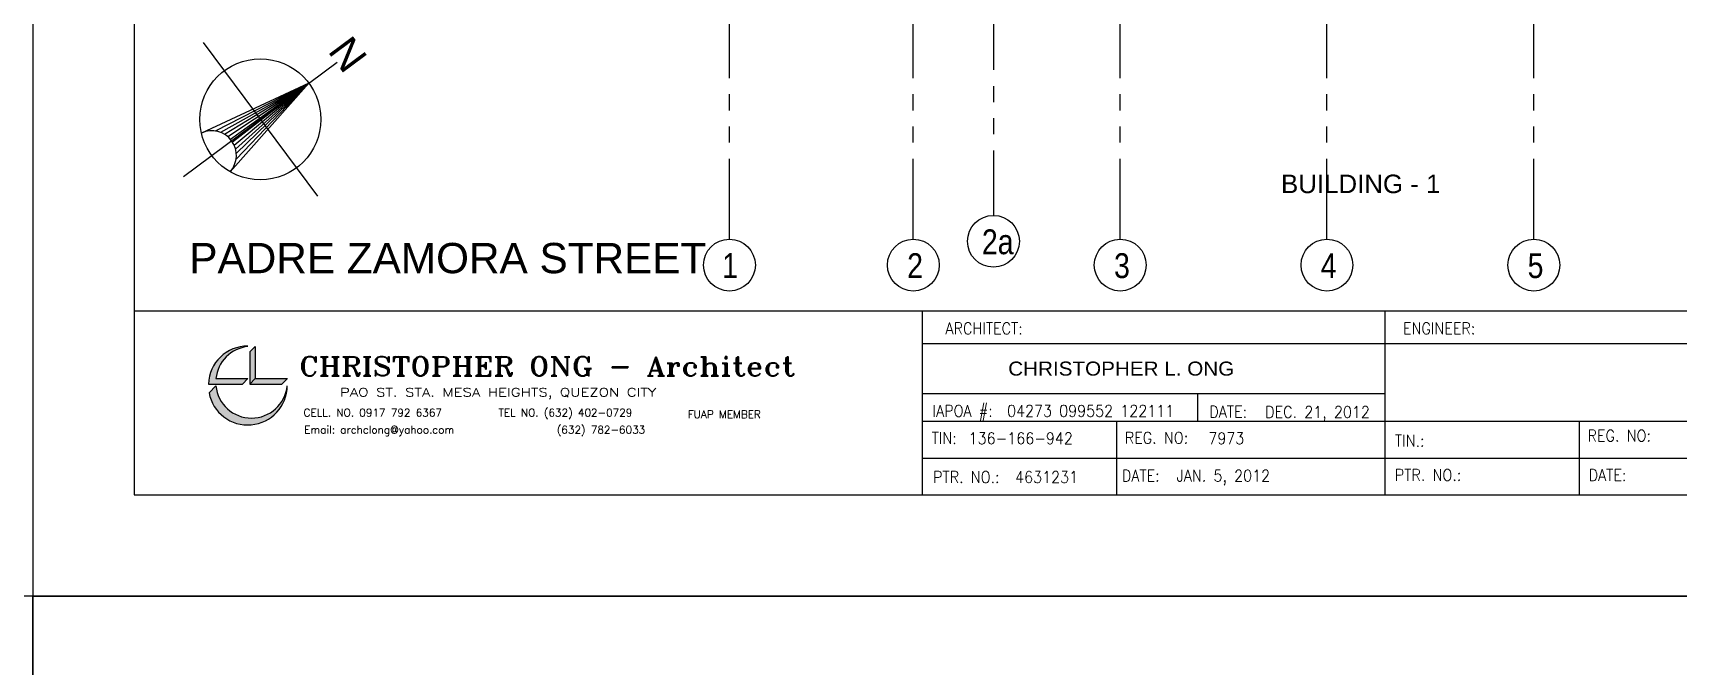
# Model space of a CAD drawing. Header units: millimetres. Extents: x 2148 to 2681, y 758 to 986.
# Drawn here: x 2275.05 to 2310.84, y 908.51 to 922.28 of the extents above; entities that cross this region are included whole.
import ezdxf
from ezdxf.enums import TextEntityAlignment as Align

# ---------------------------------------------------------------- set-up
doc = ezdxf.new("R2010")
doc.units = ezdxf.units.MM
doc.linetypes.add('PHANTOMX2', pattern=[5, 2.5, -0.5, 0.5, -0.5, 0.5, -0.5])
for name, color, linetype in [('1', 2, 'Continuous'), ('3', 3, 'Continuous'), ('DIM', 20, 'Continuous'), ('grid', 241, 'PHANTOMX2'), ('p-boarder', 2, 'Continuous'), ('TEXT', 6, 'Continuous'), ('TITLE', 3, 'Continuous'), ('TXT1', 2, 'Continuous'), ('wall', 4, 'Continuous')]:
    doc.layers.add(name, color=color, linetype=linetype)
doc.styles.add('ARIAL', font='arial.ttf')
doc.styles.add('ARIALNW', font='ARIALN.TTF')
doc.styles.add('MMTX$0$ESMX$0$X-OPTA1D', font='x-opta1d')
doc.styles.add('ROMANT', font='romant__.ttf')
doc.styles.add('SMOOTHER', font='simplex_.ttf')
doc.styles.add('SWISS', font='swissl.ttf')

# ---------------------------------------------------------------- blocks, each defined once
blk = doc.blocks.new('A$C1DB67A09')
at = {"layer": 'TXT1'}
h = blk.add_hatch(color=256, dxfattribs=at)
h.paths.add_polyline_path([(11.97, -78.055), (11.97, -78.044, 0.40452), (11.109, -78.87), (11.852, -78.87), (11.97, -78.753), (11.272, -78.753, -0.356433)])
h.paths.add_polyline_path([(12.126, -78.055, 0.001156), (12.123, -78.055), (12.009, -78.169), (12.009, -78.87), (12.126, -78.753)])
h.paths.add_polyline_path([(12.824, -78.756, 0.001156), (12.824, -78.753), (12.126, -78.753), (12.009, -78.87), (12.71, -78.87)])
h.paths.add_polyline_path([(11.272, -78.909), (11.123, -79.059, 0.908127), (12.824, -78.909), (12.824, -78.909, -0.904132)])
at = {"layer": 'Defpoints', "ltscale": 0.5, "elevation": 0}
blk.add_lwpolyline([(7.292, -83.48), (108.892, -83.48), (108.892, -7.28), (7.292, -7.28)], close=True, dxfattribs=at)
at = {"layer": 'p-boarder', "ltscale": 0.5}
for p, q in [((26.637, -77.28, 0), (26.637, -81.28, 0)), ((36.701, -77.28, 0), (36.701, -81.28, 0)), ((36.701, -77.28, 0), (36.701, -81.28, 0)), ((26.637, -77.992, 0), (46.838, -77.992, 0)), ((26.637, -79.073, 0), (36.701, -79.073, 0)), ((26.637, -79.68, 0), (74.014, -79.68, 0)), ((40.93, -79.68, 0), (40.93, -81.28, 0)), ((26.637, -80.48, 0), (46.838, -80.48, 0))]:
    blk.add_line(p, q, dxfattribs=at)
at = {"layer": 'TXT1'}
for p, q in [((12.123, -78.055, 0), (12.009, -78.169, 0)), ((12.009, -78.169, 0), (12.009, -78.87, 0)), ((12.126, -78.052, 0), (12.126, -78.753, 0)), ((11.109, -78.87, 0), (11.852, -78.87, 0)), ((11.272, -78.909, 0), (11.123, -79.059, 0)), ((11.268, -78.753, 0), (11.97, -78.753, 0)), ((11.97, -78.753, 0), (11.852, -78.87, 0)), ((12.126, -78.753, 0), (12.009, -78.87, 0)), ((12.009, -78.87, 0), (12.71, -78.87, 0)), ((12.126, -78.753, 0), (12.827, -78.753, 0)), ((12.824, -78.756, 0), (12.71, -78.87, 0))]:
    blk.add_line(p, q, dxfattribs=at)
for centre, radius, start, end in [((11.966, -78.902, 0), 0.858, 89.7845, 177.8817), ((12.048, -78.831, 0), 0.78, 95.7645, 174.2355), ((11.966, -78.902, 0), 0.858, 190.5293, 359.503), ((12.048, -78.831, 0), 0.78, 185.7645, 354.2355)]:
    blk.add_arc(centre, radius, start, end, dxfattribs=at)
at = {"layer": 'wall', "color": 16, "linetype": 'ByBlock', "ltscale": 1.5}
blk.add_line((9.492, -77.28, 0), (106.692, -77.28, 0), dxfattribs=at)
at = {"layer": 'wall', "ltscale": 0.5}
for p, q in [((32.625, -79.073, 0), (32.625, -79.68, 0)), ((30.863, -79.68, 0), (30.863, -81.28, 0))]:
    blk.add_line(p, q, dxfattribs=at)
at = {"layer": 'wall', "color": 16, "linetype": 'ByBlock', "ltscale": 1.5, "elevation": 0}
blk.add_lwpolyline([(9.492, -81.28), (106.692, -81.28), (106.692, -9.48), (9.492, -9.48)], close=True, dxfattribs=at)
at = {"color": 4, "style": 'ROMANT', "width": 1.003484}
blk.add_text('CHRISTOPHER ONG - Architect', height=0.41514, dxfattribs=at).set_placement((13.081, -78.691, 0), (23.873, -78.691, 0), align=Align.FIT)
at = {"color": 4, "style": 'MMTX$0$ESMX$0$X-OPTA1D', "width": 1.1}
blk.add_text('CHRISTOPHER L. ONG', height=0.30538, dxfattribs=at).set_placement((30.966, -78.687, 0), align=Align.CENTER)
at = {"color": 3, "style": 'ROMANT'}
for s, height, width, p in [(' PAO ST. STA. MESA HEIGHTS, QUEZON CITY', 0.18266, 1.3, (13.809, -79.141, 0)), ('CELL. NO. 0917 792 6367   ', 0.16606, 1.001604, (13.181, -79.576, 0)), ('TEL NO. (632) 402-0729', 0.16606, 1.001604, (17.422, -79.576, 0)), ('FUAP MEMBER', 0.16606, 1.001604, (21.537, -79.61, 0)), ('Email: archclong@yahoo.com', 0.16606, 1.001604, (13.193, -79.948, 0)), ('(632) 782-6033', 0.16606, 1.001604, (18.687, -79.948, 0))]:
    blk.add_text(s, height=height, dxfattribs=dict(at, width=width)).set_placement(p)
at = {"layer": 'TITLE', "style": 'SMOOTHER', "width": 0.9}
for s, p in [('ARCHITECT:', (27.983, -77.661, 0)), ('ENGINEER:', (37.882, -77.661, 0))]:
    blk.add_text(s, height=0.2534, dxfattribs=at).set_placement(p, align=Align.MIDDLE)
for s, height, p in [('IAPOA #:', 0.2534, (26.861, -79.581, 0)), ('04273 099552 122111', 0.25344, (28.482, -79.581, 0)), ('DATE:', 0.2534, (32.882, -79.601, 0)), ('DEC. 21, 2012', 0.25344, (34.097, -79.604, 0)), ('TIN:', 0.2534, (26.841, -80.173, 0)), ('136-166-942', 0.25344, (27.646, -80.177, 0)), ('REG. NO:', 0.2534, (31.043, -80.167, 0)), ('7973', 0.2534, (32.861, -80.177, 0)), ('TIN.:  ', 0.2534, (36.919, -80.231, 0)), ('REG. NO:', 0.2534, (41.11, -80.121, 0)), ('PTR. NO.:', 0.2534, (26.873, -81.021, 0)), ('4631231', 0.2534, (28.658, -81.021, 0)), ('DATE:', 0.2534, (30.98, -80.99, 0)), ('JAN. 5, 2012', 0.25344, (32.17, -80.991, 0)), ('PTR. NO.: ', 0.2534, (36.917, -80.975, 0)), ('DATE:', 0.2534, (41.134, -80.978, 0))]:
    blk.add_text(s, height=height, dxfattribs=at).set_placement(p)

msp = doc.modelspace()

# ---------------------------------------------------------------- linework, layer by layer
at = {"color": 2, "linetype": 'Continuous'}
for q in [(2278.7154811, 920.1057578), (2279.3409049, 919.2636966)]:
    msp.add_line((2281.0536983, 921.1891302), q, dxfattribs=at)
at = {"color": 8, "linetype": 'Continuous'}
for q in [(2279.014413, 920.1502939), (2279.133959, 920.1193069), (2279.22085, 920.0762804), (2279.2897552, 920.0260302), (2279.3462513, 919.9696518), (2279.3928674, 919.9068886), (2279.4305163, 919.8365116), (2279.4587126, 919.7560258), (2279.4699184, 919.5370083), (2279.4747963, 919.6604087)]:
    msp.add_line((2281.0536983, 921.1891302), q, dxfattribs=at)
at = {"color": 7, "linetype": 'Continuous'}
msp.add_circle((2279.997187, 920.4044278), 1.3160448, dxfattribs=at)
for centre in [(2295.9444791, 917.7537044), (2290.2018229, 917.2352149, 0), (2294.201509, 917.2352149, 0), (2298.7018229, 917.2352149, 0), (2303.1989709, 917.2352149, 0), (2307.6989709, 917.2352149, 0)]:
    msp.add_circle(centre, 0.5634965)
at = {"color": 2, "linetype": 'Continuous'}
msp.add_arc((2278.9406757, 919.6197255), 0.5356678, 318.3449084, 114.85982839, dxfattribs=at)
at = {"layer": '1'}
for p, q in [((2278.7549363, 922.0769753), (2281.2394378, 918.7318803)), ((2278.3246395, 919.162177), (2281.6697346, 921.6466786))]:
    msp.add_line(p, q, dxfattribs=at)
at = {"layer": 'Defpoints', "ltscale": 0.5, "elevation": 0}
for points in [[(2275.0500187, 910.0388045), (2376.6500187, 910.0388045), (2376.6500187, 986.2388045), (2275.0500187, 986.2388045)], [(2173.4500187, 833.8388045), (2275.0500187, 833.8388045), (2275.0500187, 910.0388045), (2173.4500187, 910.0388045)]]:
    msp.add_lwpolyline(points, close=True, dxfattribs=at)
at = {"layer": 'grid', "ltscale": 0.7}
for p, q in [((2295.9444791, 926.729311), (2295.9444791, 918.317201)), ((2290.2018229, 917.7987114, 0), (2290.2018229, 922.9776771, 0)), ((2294.201509, 917.7987114, 0), (2294.201509, 922.9776771, 0)), ((2298.7018229, 917.7987114, 0), (2298.7018229, 922.9776771, 0)), ((2303.1989709, 917.7987114, 0), (2303.1989709, 922.9776771, 0)), ((2307.6989709, 917.7987114, 0), (2307.6989709, 922.9776771, 0))]:
    msp.add_line(p, q, dxfattribs=at)

# ---------------------------------------------------------------- block references
at = {"layer": 'DIM', "color": 8}
for p in [(2267.758248, 993.5189005), (2166.158248, 917.3189005), (2267.758248, 917.3189005)]:
    msp.add_blockref('A$C1DB67A09', p, dxfattribs=at)

# ---------------------------------------------------------------- texts
at = {"layer": '3', "style": 'ARIAL'}
msp.add_text('N', height=0.64512, rotation=306.60237019, dxfattribs=at).set_placement((2281.9020457, 921.8179624), align=Align.MIDDLE)
at = {"layer": 'TEXT', "style": 'SWISS'}
msp.add_text('BUILDING - 1', height=0.402461914, rotation=359.98971085, dxfattribs=at).set_placement((2302.199422, 918.800613, 0))
msp.add_text('PADRE ZAMORA STREET', height=0.658680422, dxfattribs=at).set_placement((2278.4526135, 917.0584975, 0))
at = {"layer": 'TEXT', "char_height": 0.54, "width": 3.396423809, "attachment_point": 1, "style": 'ARIALNW'}
for s, insert in [('2a', (2295.6938784, 918.0119991)), ('1', (2290.0432697, 917.4947431, 0)), ('2', (2294.0673266, 917.4935095, 0)), ('3', (2298.5676406, 917.4935095, 0)), ('4', (2303.0647886, 917.4935095, 0)), ('5', (2307.5647886, 917.4935095, 0))]:
    msp.add_mtext(s, dxfattribs=dict(at, insert=insert))

doc.saveas('drawing.dxf')
